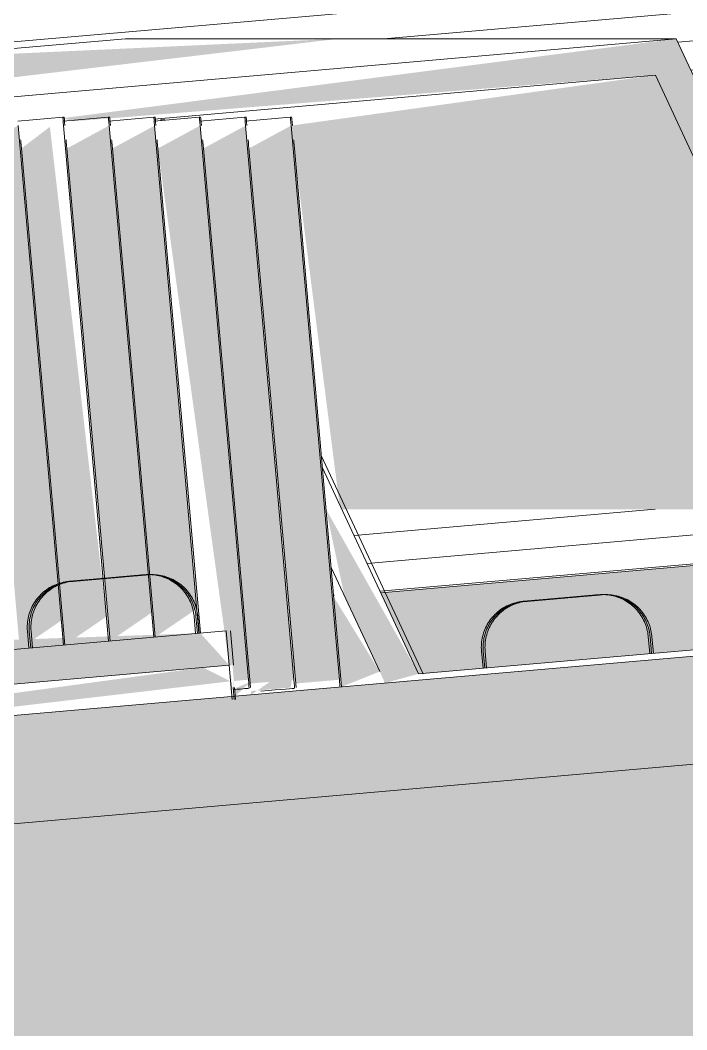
# Model space of a CAD drawing. Header units: millimetres. Extents: x -4612930 to -4329258, y -1064 to 30311.
# Drawn here: x -4376211.9 to -4376153.8, y 16772.5 to 16860.6 of the extents above; entities that cross this region are included whole.
import ezdxf

# ---------------------------------------------------------------- set-up
doc = ezdxf.new("R2010")
doc.units = ezdxf.units.MM
for name, color, linetype, lineweight in [('A-ROOF', 132, 'Continuous', 5), ('A-ROOF-PATT', 132, 'Continuous', 5), ('Q-SPCQ', 91, 'Continuous', 5)]:
    doc.layers.add(name, color=color, linetype=linetype, lineweight=lineweight)

# ---------------------------------------------------------------- blocks, each defined once
blk = doc.blocks.new('Static Line_Sayfa_Metal Deck_Pan Mount - Up to 15 _ pitch - Max 2 Users-1865617-NORTH EAST')
at = {"layer": 'Q-SPCQ'}
for points in [[(4322943.887, 16851.154), (4323009.854, 16858.965), (4322970.66, 16857.162), (4322969.651, 16854.467), (4322943.867, 16851.385)], [(4323054.999, 16817.941), (4323058.167, 16818.219), (4323039.239, 16858.966), (4322985.737, 16852.038), (4322986.664, 16851.772), (4323037.414, 16855.794), (4323041.801, 16846.351)], [(4323010.073, 16817.94), (4323054.999, 16817.941), (4323037.414, 16855.794), (4323005.636, 16851.385), (4323009.854, 16818.41)]]:
    blk.add_hatch(color=256, dxfattribs=at).paths.add_polyline_path(points)
for p, q in [((4323039.239, 16858.966), (4322957.976, 16851.829)), ((4322970.66, 16857.162), (4322991.194, 16858.965)), ((4323039.239, 16858.966), (4322991.194, 16858.965)), ((4323058.167, 16818.219), (4323039.239, 16858.966)), ((4322993.684, 16851.954), (4323037.414, 16855.794)), ((4323037.414, 16855.794), (4323054.999, 16817.941))]:
    blk.add_line(p, q, dxfattribs=at)
blk = doc.blocks.new('Static Line_Sayfa_Metal Deck_Pan Mount - Up to 15 _ pitch - Max 2 Users-1847625-NORTH EAST')
at = {"layer": 'Q-SPCQ'}
for points in [[(4322734.253, 16781.069), (4322779.685, 16787.241), (4322792.877, 16836.477), (4322933.703, 16846.965), (4322957.239, 16800.578), (4323000.237, 16804.34), (4322997.725, 16807.132), (4322956.268, 16805.673), (4322933.276, 16851.772), (4322789.918, 16837.026), (4322776.728, 16787.797), (4322733.991, 16784.058)], [(4322981.972, 16805.753), (4322985.593, 16808.229), (4322981.825, 16851.385), (4322978.147, 16849.393), (4322981.834, 16807.329)], [(4322989.849, 16806.443), (4322993.47, 16808.915), (4322989.762, 16851.385), (4322986.083, 16849.393), (4322989.771, 16807.329)], [(4322993.787, 16806.787), (4322997.409, 16809.259), (4322993.731, 16851.385), (4322990.052, 16849.393), (4322993.739, 16807.329)], [(4323000.65, 16802.96), (4323001.917, 16803.071), (4322997.699, 16851.385), (4322994.02, 16849.393), (4323000.238, 16804.324), (4323000.529, 16804.34)], [(4323002.079, 16802.738), (4323005.886, 16803.071), (4323001.667, 16851.385), (4322997.988, 16849.393), (4323002.067, 16802.866)], [(4323006.047, 16802.738), (4323009.854, 16803.071), (4323005.636, 16851.385), (4323001.957, 16849.393), (4323006.036, 16802.866)], [(4322985.91, 16806.098), (4322989.532, 16808.572), (4322984.603, 16851.281), (4322982.115, 16849.393), (4322985.803, 16807.329)], [(4323013.832, 16802.78), (4323016.765, 16803.59), (4323008.683, 16817.94), (4323010.288, 16810.381), (4323013.365, 16803.782)], [(4322997.596, 16807.12), (4322997.538, 16809.27), (4322997.578, 16807.329)], [(4322985.781, 16806.087), (4322985.723, 16808.24), (4322985.672, 16807.329)], [(4322989.719, 16806.431), (4322989.661, 16808.583), (4322989.641, 16807.329)], [(4322993.657, 16806.776), (4322993.599, 16808.927), (4322993.609, 16807.329)], [(4322955.647, 16797.689), (4323000.36, 16802.935), (4322997.949, 16804.14), (4322955.586, 16798.387), (4322955.646, 16797.698)], [(4323002.164, 16801.759), (4323005.904, 16804.374), (4323005.606, 16802.388), (4323002.136, 16802.085)], [(4323009.909, 16802.437), (4323009.854, 16804.578), (4323009.901, 16802.532)], [(4323000.476, 16801.612), (4323000.484, 16803.59), (4323000.417, 16802.282)], [(4323000.656, 16801.627), (4323000.65, 16802.96), (4323000.597, 16802.297)], [(4323000.766, 16801.637), (4323002.067, 16802.866), (4323000.707, 16802.307)]]:
    blk.add_hatch(color=256, dxfattribs=at).paths.add_polyline_path(points)
for p, q in [((4322985.729, 16852.133), (4322981.792, 16851.788)), ((4322981.825, 16851.385), (4322985.78, 16806.087)), ((4322985.844, 16852.133), (4322985.729, 16852.133)), ((4322989.697, 16852.133), (4322985.76, 16851.788)), ((4322985.794, 16851.385), (4322989.719, 16806.431)), ((4322989.812, 16852.133), (4322989.697, 16852.133)), ((4322993.666, 16852.133), (4322989.729, 16851.788)), ((4322989.762, 16851.385), (4322993.657, 16806.776)), ((4322993.781, 16852.133), (4322993.666, 16852.133)), ((4322997.634, 16852.133), (4322993.697, 16851.788)), ((4322993.731, 16851.385), (4322997.595, 16807.12)), ((4322994.239, 16851.898), (4322994.621, 16851.898)), ((4322997.749, 16852.133), (4322997.634, 16852.133)), ((4323001.603, 16852.133), (4322997.665, 16851.788)), ((4322997.699, 16851.385), (4323001.917, 16803.071)), ((4323001.718, 16852.133), (4323001.603, 16852.133)), ((4323005.571, 16852.133), (4323001.634, 16851.788)), ((4323001.667, 16851.385), (4323005.886, 16803.071)), ((4323005.686, 16852.133), (4323005.571, 16852.133)), ((4323005.636, 16851.385), (4323009.854, 16803.071)), ((4322982.115, 16849.393), (4322985.91, 16806.098)), ((4322986.083, 16849.393), (4322989.849, 16806.443)), ((4322990.052, 16849.393), (4322993.787, 16806.787)), ((4322994.02, 16849.393), (4322997.725, 16807.132)), ((4322997.988, 16849.393), (4323002.109, 16802.388)), ((4323001.957, 16849.393), (4323006.078, 16802.388)), ((4323005.925, 16849.393), (4323010.041, 16802.449)), ((4323008.272, 16822.623), (4323017.144, 16803.596)), ((4323016.765, 16803.59), (4323008.361, 16821.613)), ((4323009.127, 16812.871), (4323013.365, 16803.782)), ((4322997.316, 16807.093), (4322997.185, 16808.587)), ((4322997.475, 16807.093), (4322997.344, 16808.587)), ((4322997.634, 16807.093), (4322997.504, 16808.587)), ((4322999.975, 16807.329), (4322957.239, 16803.59)), ((4322982.644, 16807.315), (4322982.775, 16805.821)), ((4322982.804, 16807.315), (4322982.934, 16805.821)), ((4322982.963, 16807.315), (4322983.094, 16805.821)), ((4323000.237, 16804.34), (4322999.975, 16807.329)), ((4323000.358, 16807.329), (4323000.619, 16804.34)), ((4323059.501, 16807.329), (4323016.765, 16803.59)), ((4323036.917, 16805.35), (4323036.787, 16806.844)), ((4323037.077, 16805.35), (4323036.946, 16806.844)), ((4323037.236, 16805.35), (4323037.105, 16806.844)), ((4323022.246, 16805.572), (4323022.377, 16804.078)), ((4323022.406, 16805.572), (4323022.536, 16804.078)), ((4323022.565, 16805.572), (4323022.696, 16804.078)), ((4322955.408, 16800.418), (4323000.237, 16804.34)), ((4322955.408, 16800.418), (4323000.237, 16804.34)), ((4323000.237, 16804.34), (4323000.498, 16801.351)), ((4323000.589, 16802.388), (4323000.68, 16801.351)), ((4323000.791, 16801.351), (4323000.7, 16802.388)), ((4323001.982, 16802.323), (4323001.956, 16802.323)), ((4323005.95, 16802.323), (4323005.924, 16802.323))]:
    blk.add_line(p, q, dxfattribs=at)
at = {"layer": 'Q-SPCQ', "flags": 128}
for points in [[(4322986.283, 16811.649), (4322986.291, 16811.649), (4322986.304, 16811.651), (4322986.322, 16811.652), (4322986.346, 16811.654), (4322986.375, 16811.657), (4322986.408, 16811.66), (4322986.447, 16811.663), (4322986.491, 16811.667), (4322986.54, 16811.671), (4322986.593, 16811.676), (4322986.652, 16811.681), (4322986.715, 16811.686), (4322986.782, 16811.692), (4322986.854, 16811.699), (4322986.931, 16811.705), (4322987.011, 16811.712), (4322987.096, 16811.72), (4322987.185, 16811.728), (4322987.277, 16811.736), (4322987.373, 16811.744), (4322987.473, 16811.753), (4322987.576, 16811.762), (4322987.682, 16811.771), (4322987.791, 16811.781), (4322987.903, 16811.79), (4322988.017, 16811.8), (4322988.135, 16811.811), (4322988.254, 16811.821), (4322988.375, 16811.832), (4322988.499, 16811.842), (4322988.624, 16811.853), (4322988.751, 16811.865), (4322988.879, 16811.876), (4322989.008, 16811.887), (4322989.137, 16811.898), (4322989.268, 16811.91), (4322989.399, 16811.921), (4322989.531, 16811.933), (4322989.568, 16811.936)], [(4322989.564, 16811.936), (4322989.432, 16811.925), (4322989.301, 16811.913), (4322989.17, 16811.902), (4322989.04, 16811.89), (4322988.911, 16811.879), (4322988.783, 16811.868), (4322988.656, 16811.857), (4322988.53, 16811.846), (4322988.406, 16811.835), (4322988.284, 16811.824), (4322988.164, 16811.814), (4322988.047, 16811.803), (4322987.932, 16811.793), (4322987.819, 16811.783), (4322987.709, 16811.774), (4322987.602, 16811.764), (4322987.498, 16811.755), (4322987.398, 16811.746), (4322987.301, 16811.738), (4322987.208, 16811.73), (4322987.118, 16811.722), (4322987.032, 16811.714), (4322986.951, 16811.707), (4322986.873, 16811.701), (4322986.8, 16811.694), (4322986.731, 16811.688), (4322986.667, 16811.683), (4322986.608, 16811.677), (4322986.553, 16811.673), (4322986.503, 16811.668), (4322986.458, 16811.664), (4322986.418, 16811.661), (4322986.383, 16811.658), (4322986.353, 16811.655), (4322986.328, 16811.653), (4322986.308, 16811.651), (4322986.294, 16811.65), (4322986.285, 16811.649)], [(4322986.442, 16811.649), (4322986.45, 16811.649), (4322986.463, 16811.651), (4322986.482, 16811.652), (4322986.505, 16811.654), (4322986.534, 16811.657), (4322986.568, 16811.66), (4322986.607, 16811.663), (4322986.65, 16811.667), (4322986.699, 16811.671), (4322986.753, 16811.676), (4322986.811, 16811.681), (4322986.874, 16811.686), (4322986.942, 16811.692), (4322987.014, 16811.699), (4322987.09, 16811.705), (4322987.171, 16811.712), (4322987.255, 16811.72), (4322987.344, 16811.728), (4322987.436, 16811.736), (4322987.532, 16811.744), (4322987.632, 16811.753), (4322987.735, 16811.762), (4322987.841, 16811.771), (4322987.95, 16811.781), (4322988.062, 16811.79), (4322988.177, 16811.8), (4322988.294, 16811.811), (4322988.413, 16811.821), (4322988.535, 16811.832), (4322988.658, 16811.842), (4322988.783, 16811.853), (4322988.91, 16811.865), (4322989.038, 16811.876), (4322989.167, 16811.887), (4322989.297, 16811.898), (4322989.427, 16811.91), (4322989.559, 16811.921), (4322989.69, 16811.933), (4322989.728, 16811.936)], [(4322989.723, 16811.936), (4322989.592, 16811.925), (4322989.46, 16811.913), (4322989.33, 16811.902), (4322989.2, 16811.89), (4322989.07, 16811.879), (4322988.942, 16811.868), (4322988.815, 16811.857), (4322988.69, 16811.846), (4322988.566, 16811.835), (4322988.444, 16811.824), (4322988.324, 16811.814), (4322988.206, 16811.803), (4322988.091, 16811.793), (4322987.978, 16811.783), (4322987.868, 16811.774), (4322987.761, 16811.764), (4322987.658, 16811.755), (4322987.557, 16811.746), (4322987.46, 16811.738), (4322987.367, 16811.73), (4322987.277, 16811.722), (4322987.192, 16811.714), (4322987.11, 16811.707), (4322987.033, 16811.701), (4322986.959, 16811.694), (4322986.891, 16811.688), (4322986.827, 16811.683), (4322986.767, 16811.677), (4322986.712, 16811.673), (4322986.662, 16811.668), (4322986.617, 16811.664), (4322986.577, 16811.661), (4322986.542, 16811.658), (4322986.512, 16811.655), (4322986.487, 16811.653), (4322986.468, 16811.651), (4322986.453, 16811.65), (4322986.444, 16811.649)], [(4322986.602, 16811.649), (4322986.61, 16811.649), (4322986.623, 16811.651), (4322986.641, 16811.652), (4322986.665, 16811.654), (4322986.693, 16811.657), (4322986.727, 16811.66), (4322986.766, 16811.663), (4322986.81, 16811.667), (4322986.859, 16811.671), (4322986.912, 16811.676), (4322986.971, 16811.681), (4322987.034, 16811.686), (4322987.101, 16811.692), (4322987.173, 16811.699), (4322987.249, 16811.705), (4322987.33, 16811.712), (4322987.415, 16811.72), (4322987.503, 16811.728), (4322987.596, 16811.736), (4322987.692, 16811.744), (4322987.791, 16811.753), (4322987.894, 16811.762), (4322988, 16811.771), (4322988.11, 16811.781), (4322988.222, 16811.79), (4322988.336, 16811.8), (4322988.453, 16811.811), (4322988.573, 16811.821), (4322988.694, 16811.832), (4322988.818, 16811.842), (4322988.943, 16811.853), (4322989.069, 16811.865), (4322989.197, 16811.876), (4322989.326, 16811.887), (4322989.456, 16811.898), (4322989.587, 16811.91), (4322989.718, 16811.921), (4322989.849, 16811.933), (4322989.887, 16811.936)], [(4322989.882, 16811.936), (4322989.751, 16811.925), (4322989.62, 16811.913), (4322989.489, 16811.902), (4322989.359, 16811.89), (4322989.23, 16811.879), (4322989.101, 16811.868), (4322988.975, 16811.857), (4322988.849, 16811.846), (4322988.725, 16811.835), (4322988.603, 16811.824), (4322988.483, 16811.814), (4322988.365, 16811.803), (4322988.25, 16811.793), (4322988.138, 16811.783), (4322988.028, 16811.774), (4322987.921, 16811.764), (4322987.817, 16811.755), (4322987.717, 16811.746), (4322987.62, 16811.738), (4322987.526, 16811.73), (4322987.437, 16811.722), (4322987.351, 16811.714), (4322987.269, 16811.707), (4322987.192, 16811.701), (4322987.119, 16811.694), (4322987.05, 16811.688), (4322986.986, 16811.683), (4322986.926, 16811.677), (4322986.872, 16811.673), (4322986.822, 16811.668), (4322986.777, 16811.664), (4322986.737, 16811.661), (4322986.701, 16811.658), (4322986.671, 16811.655), (4322986.647, 16811.653), (4322986.627, 16811.651), (4322986.613, 16811.65), (4322986.603, 16811.649)], [(4322992.849, 16812.223), (4322992.841, 16812.223), (4322992.828, 16812.221), (4322992.809, 16812.22), (4322992.786, 16812.218), (4322992.757, 16812.215), (4322992.723, 16812.212), (4322992.685, 16812.209), (4322992.641, 16812.205), (4322992.592, 16812.201), (4322992.538, 16812.196), (4322992.48, 16812.191), (4322992.417, 16812.186), (4322992.35, 16812.18), (4322992.278, 16812.173), (4322992.201, 16812.167), (4322992.121, 16812.16), (4322992.036, 16812.152), (4322991.947, 16812.145), (4322991.855, 16812.136), (4322991.759, 16812.128), (4322991.659, 16812.119), (4322991.556, 16812.11), (4322991.45, 16812.101), (4322991.341, 16812.092), (4322991.229, 16812.082), (4322991.114, 16812.072), (4322990.997, 16812.061), (4322990.878, 16812.051), (4322990.756, 16812.04), (4322990.633, 16812.03), (4322990.508, 16812.019), (4322990.381, 16812.008), (4322990.253, 16811.996), (4322990.124, 16811.985), (4322989.994, 16811.974), (4322989.864, 16811.962), (4322989.733, 16811.951), (4322989.601, 16811.939), (4322989.564, 16811.936)], [(4322989.568, 16811.936), (4322989.7, 16811.948), (4322989.831, 16811.959), (4322989.962, 16811.97), (4322990.092, 16811.982), (4322990.221, 16811.993), (4322990.349, 16812.004), (4322990.476, 16812.015), (4322990.602, 16812.026), (4322990.725, 16812.037), (4322990.847, 16812.048), (4322990.967, 16812.058), (4322991.085, 16812.069), (4322991.2, 16812.079), (4322991.313, 16812.089), (4322991.423, 16812.098), (4322991.53, 16812.108), (4322991.634, 16812.117), (4322991.734, 16812.126), (4322991.831, 16812.134), (4322991.924, 16812.142), (4322992.014, 16812.15), (4322992.1, 16812.158), (4322992.181, 16812.165), (4322992.259, 16812.172), (4322992.332, 16812.178), (4322992.401, 16812.184), (4322992.465, 16812.19), (4322992.524, 16812.195), (4322992.579, 16812.2), (4322992.629, 16812.204), (4322992.674, 16812.208), (4322992.714, 16812.211), (4322992.749, 16812.214), (4322992.779, 16812.217), (4322992.804, 16812.219), (4322992.824, 16812.221), (4322992.838, 16812.222), (4322992.847, 16812.223)], [(4322993.008, 16812.223), (4322993, 16812.223), (4322992.987, 16812.221), (4322992.969, 16812.22), (4322992.945, 16812.218), (4322992.917, 16812.215), (4322992.883, 16812.212), (4322992.844, 16812.209), (4322992.8, 16812.205), (4322992.751, 16812.201), (4322992.698, 16812.196), (4322992.64, 16812.191), (4322992.577, 16812.186), (4322992.509, 16812.18), (4322992.437, 16812.173), (4322992.361, 16812.167), (4322992.28, 16812.16), (4322992.195, 16812.152), (4322992.107, 16812.145), (4322992.014, 16812.136), (4322991.918, 16812.128), (4322991.819, 16812.119), (4322991.716, 16812.11), (4322991.61, 16812.101), (4322991.5, 16812.092), (4322991.388, 16812.082), (4322991.274, 16812.072), (4322991.157, 16812.061), (4322991.037, 16812.051), (4322990.916, 16812.04), (4322990.792, 16812.03), (4322990.667, 16812.019), (4322990.541, 16812.008), (4322990.413, 16811.996), (4322990.284, 16811.985), (4322990.154, 16811.974), (4322990.023, 16811.962), (4322989.892, 16811.951), (4322989.761, 16811.939), (4322989.723, 16811.936)], [(4322989.728, 16811.936), (4322989.859, 16811.948), (4322989.99, 16811.959), (4322990.121, 16811.97), (4322990.251, 16811.982), (4322990.38, 16811.993), (4322990.509, 16812.004), (4322990.635, 16812.015), (4322990.761, 16812.026), (4322990.885, 16812.037), (4322991.007, 16812.048), (4322991.127, 16812.058), (4322991.245, 16812.069), (4322991.36, 16812.079), (4322991.472, 16812.089), (4322991.582, 16812.098), (4322991.689, 16812.108), (4322991.793, 16812.117), (4322991.893, 16812.126), (4322991.99, 16812.134), (4322992.084, 16812.142), (4322992.173, 16812.15), (4322992.259, 16812.158), (4322992.341, 16812.165), (4322992.418, 16812.172), (4322992.491, 16812.178), (4322992.56, 16812.184), (4322992.624, 16812.19), (4322992.684, 16812.195), (4322992.738, 16812.2), (4322992.788, 16812.204), (4322992.833, 16812.208), (4322992.874, 16812.211), (4322992.909, 16812.214), (4322992.939, 16812.217), (4322992.963, 16812.219), (4322992.983, 16812.221), (4322992.997, 16812.222), (4322993.007, 16812.223)], [(4322993.168, 16812.223), (4322993.16, 16812.223), (4322993.147, 16812.221), (4322993.128, 16812.22), (4322993.105, 16812.218), (4322993.076, 16812.215), (4322993.042, 16812.212), (4322993.003, 16812.209), (4322992.96, 16812.205), (4322992.911, 16812.201), (4322992.857, 16812.196), (4322992.799, 16812.191), (4322992.736, 16812.186), (4322992.668, 16812.18), (4322992.596, 16812.173), (4322992.52, 16812.167), (4322992.439, 16812.16), (4322992.355, 16812.152), (4322992.266, 16812.145), (4322992.174, 16812.136), (4322992.078, 16812.128), (4322991.978, 16812.119), (4322991.875, 16812.11), (4322991.769, 16812.101), (4322991.66, 16812.092), (4322991.548, 16812.082), (4322991.433, 16812.072), (4322991.316, 16812.061), (4322991.197, 16812.051), (4322991.075, 16812.04), (4322990.952, 16812.03), (4322990.827, 16812.019), (4322990.7, 16812.008), (4322990.572, 16811.996), (4322990.443, 16811.985), (4322990.313, 16811.974), (4322990.183, 16811.962), (4322990.051, 16811.951), (4322989.92, 16811.939), (4322989.882, 16811.936)], [(4322989.887, 16811.936), (4322990.018, 16811.948), (4322990.15, 16811.959), (4322990.28, 16811.97), (4322990.41, 16811.982), (4322990.54, 16811.993), (4322990.668, 16812.004), (4322990.795, 16812.015), (4322990.92, 16812.026), (4322991.044, 16812.037), (4322991.166, 16812.048), (4322991.286, 16812.058), (4322991.404, 16812.069), (4322991.519, 16812.079), (4322991.632, 16812.089), (4322991.742, 16812.098), (4322991.849, 16812.108), (4322991.952, 16812.117), (4322992.053, 16812.126), (4322992.15, 16812.134), (4322992.243, 16812.142), (4322992.333, 16812.15), (4322992.418, 16812.158), (4322992.5, 16812.165), (4322992.577, 16812.172), (4322992.651, 16812.178), (4322992.719, 16812.184), (4322992.783, 16812.19), (4322992.843, 16812.195), (4322992.898, 16812.2), (4322992.948, 16812.204), (4322992.993, 16812.208), (4322993.033, 16812.211), (4322993.068, 16812.214), (4322993.098, 16812.217), (4322993.123, 16812.219), (4322993.142, 16812.221), (4322993.157, 16812.222), (4322993.166, 16812.223)], [(4322992.851, 16812.223), (4322993.011, 16812.234), (4322993.171, 16812.239), (4322993.331, 16812.237), (4322993.491, 16812.228), (4322993.65, 16812.213), (4322993.809, 16812.192), (4322993.966, 16812.165), (4322994.123, 16812.131), (4322994.278, 16812.091), (4322994.431, 16812.045), (4322994.582, 16811.992), (4322994.731, 16811.934), (4322994.877, 16811.87), (4322995.021, 16811.8), (4322995.162, 16811.724), (4322995.3, 16811.643), (4322995.435, 16811.556), (4322995.565, 16811.464), (4322995.693, 16811.367), (4322995.816, 16811.265), (4322995.935, 16811.158), (4322996.049, 16811.046), (4322996.159, 16810.93), (4322996.264, 16810.81), (4322996.365, 16810.685), (4322996.46, 16810.557), (4322996.55, 16810.424), (4322996.635, 16810.289), (4322996.714, 16810.15), (4322996.788, 16810.008), (4322996.856, 16809.863), (4322996.918, 16809.715), (4322996.974, 16809.565), (4322997.024, 16809.413), (4322997.068, 16809.26), (4322997.105, 16809.104), (4322997.137, 16808.947), (4322997.162, 16808.789), (4322997.181, 16808.63), (4322997.185, 16808.587)], [(4322993.011, 16812.223), (4322993.17, 16812.234), (4322993.33, 16812.239), (4322993.49, 16812.237), (4322993.65, 16812.228), (4322993.809, 16812.213), (4322993.968, 16812.192), (4322994.126, 16812.165), (4322994.282, 16812.131), (4322994.437, 16812.091), (4322994.59, 16812.045), (4322994.741, 16811.992), (4322994.89, 16811.934), (4322995.037, 16811.87), (4322995.181, 16811.8), (4322995.322, 16811.724), (4322995.459, 16811.643), (4322995.594, 16811.556), (4322995.725, 16811.464), (4322995.852, 16811.367), (4322995.975, 16811.265), (4322996.094, 16811.158), (4322996.209, 16811.046), (4322996.319, 16810.93), (4322996.424, 16810.81), (4322996.524, 16810.685), (4322996.619, 16810.557), (4322996.71, 16810.424), (4322996.794, 16810.289), (4322996.873, 16810.15), (4322996.947, 16810.008), (4322997.015, 16809.863), (4322997.077, 16809.715), (4322997.133, 16809.565), (4322997.183, 16809.413), (4322997.227, 16809.26), (4322997.265, 16809.104), (4322997.296, 16808.947), (4322997.321, 16808.789), (4322997.34, 16808.63), (4322997.344, 16808.587)], [(4322993.17, 16812.223), (4322993.33, 16812.234), (4322993.49, 16812.239), (4322993.65, 16812.237), (4322993.809, 16812.228), (4322993.969, 16812.213), (4322994.127, 16812.192), (4322994.285, 16812.165), (4322994.441, 16812.131), (4322994.596, 16812.091), (4322994.749, 16812.045), (4322994.901, 16811.992), (4322995.05, 16811.934), (4322995.196, 16811.87), (4322995.34, 16811.8), (4322995.481, 16811.724), (4322995.619, 16811.643), (4322995.753, 16811.556), (4322995.884, 16811.464), (4322996.011, 16811.367), (4322996.134, 16811.265), (4322996.253, 16811.158), (4322996.368, 16811.046), (4322996.478, 16810.93), (4322996.583, 16810.81), (4322996.683, 16810.685), (4322996.779, 16810.557), (4322996.869, 16810.424), (4322996.954, 16810.289), (4322997.033, 16810.15), (4322997.106, 16810.008), (4322997.174, 16809.863), (4322997.236, 16809.715), (4322997.292, 16809.565), (4322997.342, 16809.413), (4322997.386, 16809.26), (4322997.424, 16809.104), (4322997.456, 16808.947), (4322997.481, 16808.789), (4322997.5, 16808.63), (4322997.504, 16808.587)], [(4322982.644, 16807.315), (4322982.634, 16807.475), (4322982.629, 16807.635), (4322982.631, 16807.795), (4322982.64, 16807.954), (4322982.655, 16808.114), (4322982.676, 16808.272), (4322982.703, 16808.43), (4322982.737, 16808.586), (4322982.777, 16808.741), (4322982.823, 16808.894), (4322982.875, 16809.046), (4322982.934, 16809.195), (4322982.998, 16809.341), (4322983.068, 16809.485), (4322983.144, 16809.626), (4322983.225, 16809.764), (4322983.311, 16809.898), (4322983.403, 16810.029), (4322983.501, 16810.156), (4322983.603, 16810.279), (4322983.71, 16810.398), (4322983.822, 16810.513), (4322983.938, 16810.623), (4322984.058, 16810.728), (4322984.183, 16810.829), (4322984.311, 16810.924), (4322984.444, 16811.014), (4322984.579, 16811.099), (4322984.718, 16811.178), (4322984.86, 16811.251), (4322985.005, 16811.319), (4322985.153, 16811.381), (4322985.302, 16811.437), (4322985.454, 16811.487), (4322985.608, 16811.531), (4322985.764, 16811.569), (4322985.921, 16811.601), (4322986.079, 16811.626), (4322986.238, 16811.645), (4322986.281, 16811.649)], [(4322982.804, 16807.315), (4322982.793, 16807.475), (4322982.789, 16807.635), (4322982.791, 16807.795), (4322982.799, 16807.954), (4322982.814, 16808.114), (4322982.835, 16808.272), (4322982.863, 16808.43), (4322982.896, 16808.586), (4322982.936, 16808.741), (4322982.983, 16808.894), (4322983.035, 16809.046), (4322983.093, 16809.195), (4322983.157, 16809.341), (4322983.227, 16809.485), (4322983.303, 16809.626), (4322983.384, 16809.764), (4322983.471, 16809.898), (4322983.563, 16810.029), (4322983.66, 16810.156), (4322983.762, 16810.279), (4322983.869, 16810.398), (4322983.981, 16810.513), (4322984.097, 16810.623), (4322984.218, 16810.728), (4322984.342, 16810.829), (4322984.471, 16810.924), (4322984.603, 16811.014)], [(4322982.963, 16807.315), (4322982.952, 16807.475), (4322982.948, 16807.635), (4322982.95, 16807.795), (4322982.958, 16807.954), (4322982.973, 16808.114), (4322982.994, 16808.272), (4322983.022, 16808.43), (4322983.056, 16808.586), (4322983.096, 16808.741), (4322983.142, 16808.894), (4322983.194, 16809.046), (4322983.252, 16809.195), (4322983.317, 16809.341), (4322983.387, 16809.485), (4322983.462, 16809.626), (4322983.543, 16809.764), (4322983.63, 16809.898), (4322983.722, 16810.029), (4322983.819, 16810.156), (4322983.922, 16810.279), (4322984.029, 16810.398), (4322984.14, 16810.513), (4322984.256, 16810.623), (4322984.377, 16810.728), (4322984.502, 16810.829), (4322984.63, 16810.924), (4322984.762, 16811.014), (4322984.898, 16811.099), (4322985.037, 16811.178), (4322985.179, 16811.251), (4322985.324, 16811.319), (4322985.471, 16811.381), (4322985.621, 16811.437), (4322985.773, 16811.487), (4322985.927, 16811.531), (4322986.082, 16811.569), (4322986.239, 16811.601), (4322986.397, 16811.626), (4322986.556, 16811.645), (4322986.599, 16811.649)], [(4322984.603, 16811.014), (4322984.739, 16811.099), (4322984.878, 16811.178), (4322985.02, 16811.251), (4322985.165, 16811.319), (4322985.312, 16811.381), (4322985.462, 16811.437), (4322985.614, 16811.487), (4322985.768, 16811.531), (4322985.923, 16811.569), (4322986.08, 16811.601), (4322986.238, 16811.626), (4322986.397, 16811.645), (4322986.44, 16811.649)], [(4323025.885, 16809.906), (4323025.893, 16809.906), (4323025.906, 16809.908), (4323025.924, 16809.909), (4323025.948, 16809.911), (4323025.977, 16809.914), (4323026.01, 16809.917), (4323026.049, 16809.92), (4323026.093, 16809.924), (4323026.142, 16809.928), (4323026.195, 16809.933), (4323026.254, 16809.938), (4323026.317, 16809.943), (4323026.384, 16809.949), (4323026.456, 16809.956), (4323026.533, 16809.962), (4323026.613, 16809.969), (4323026.698, 16809.977), (4323026.786, 16809.984), (4323026.879, 16809.993), (4323026.975, 16810.001), (4323027.075, 16810.01), (4323027.177, 16810.019), (4323027.284, 16810.028), (4323027.393, 16810.037), (4323027.505, 16810.047), (4323027.619, 16810.057), (4323027.736, 16810.068), (4323027.856, 16810.078), (4323027.977, 16810.089), (4323028.101, 16810.099), (4323028.226, 16810.11), (4323028.353, 16810.121), (4323028.48, 16810.133), (4323028.609, 16810.144), (4323028.739, 16810.155), (4323028.87, 16810.167), (4323029.001, 16810.178), (4323029.132, 16810.19), (4323029.17, 16810.193)], [(4323029.166, 16810.193), (4323029.034, 16810.181), (4323028.903, 16810.17), (4323028.772, 16810.159), (4323028.642, 16810.147), (4323028.513, 16810.136), (4323028.385, 16810.125), (4323028.258, 16810.113), (4323028.132, 16810.102), (4323028.008, 16810.092), (4323027.886, 16810.081), (4323027.766, 16810.07), (4323027.649, 16810.06), (4323027.533, 16810.05), (4323027.421, 16810.04), (4323027.311, 16810.031), (4323027.204, 16810.021), (4323027.1, 16810.012), (4323027, 16810.003), (4323026.903, 16809.995), (4323026.809, 16809.987), (4323026.72, 16809.979), (4323026.634, 16809.971), (4323026.553, 16809.964), (4323026.475, 16809.957), (4323026.402, 16809.951), (4323026.333, 16809.945), (4323026.269, 16809.939), (4323026.21, 16809.934), (4323026.155, 16809.929), (4323026.105, 16809.925), (4323026.06, 16809.921), (4323026.02, 16809.918), (4323025.985, 16809.914), (4323025.955, 16809.912), (4323025.93, 16809.91), (4323025.91, 16809.908), (4323025.896, 16809.907), (4323025.887, 16809.906)], [(4323026.044, 16809.906), (4323026.052, 16809.906), (4323026.065, 16809.908), (4323026.084, 16809.909), (4323026.107, 16809.911), (4323026.136, 16809.914), (4323026.17, 16809.917), (4323026.209, 16809.92), (4323026.252, 16809.924), (4323026.301, 16809.928), (4323026.355, 16809.933), (4323026.413, 16809.938), (4323026.476, 16809.943), (4323026.544, 16809.949), (4323026.616, 16809.956), (4323026.692, 16809.962), (4323026.773, 16809.969), (4323026.857, 16809.977), (4323026.946, 16809.984), (4323027.038, 16809.993), (4323027.134, 16810.001), (4323027.234, 16810.01), (4323027.337, 16810.019), (4323027.443, 16810.028), (4323027.552, 16810.037), (4323027.664, 16810.047), (4323027.779, 16810.057), (4323027.896, 16810.068), (4323028.015, 16810.078), (4323028.137, 16810.089), (4323028.26, 16810.099), (4323028.385, 16810.11), (4323028.512, 16810.121), (4323028.64, 16810.133), (4323028.769, 16810.144), (4323028.899, 16810.155), (4323029.029, 16810.167), (4323029.16, 16810.178), (4323029.292, 16810.19), (4323029.33, 16810.193)], [(4323029.325, 16810.193), (4323029.194, 16810.181), (4323029.062, 16810.17), (4323028.932, 16810.159), (4323028.802, 16810.147), (4323028.672, 16810.136), (4323028.544, 16810.125), (4323028.417, 16810.113), (4323028.292, 16810.102), (4323028.168, 16810.092), (4323028.046, 16810.081), (4323027.926, 16810.07), (4323027.808, 16810.06), (4323027.693, 16810.05), (4323027.58, 16810.04), (4323027.47, 16810.031), (4323027.363, 16810.021), (4323027.26, 16810.012), (4323027.159, 16810.003), (4323027.062, 16809.995), (4323026.969, 16809.987), (4323026.879, 16809.979), (4323026.794, 16809.971), (4323026.712, 16809.964), (4323026.634, 16809.957), (4323026.561, 16809.951), (4323026.493, 16809.945), (4323026.429, 16809.939), (4323026.369, 16809.934), (4323026.314, 16809.929), (4323026.264, 16809.925), (4323026.219, 16809.921), (4323026.179, 16809.918), (4323026.144, 16809.914), (4323026.114, 16809.912), (4323026.089, 16809.91), (4323026.07, 16809.908), (4323026.055, 16809.907), (4323026.046, 16809.906)], [(4323026.204, 16809.906), (4323026.212, 16809.906), (4323026.225, 16809.908), (4323026.243, 16809.909), (4323026.267, 16809.911), (4323026.295, 16809.914), (4323026.329, 16809.917), (4323026.368, 16809.92), (4323026.412, 16809.924), (4323026.46, 16809.928), (4323026.514, 16809.933), (4323026.572, 16809.938), (4323026.635, 16809.943), (4323026.703, 16809.949), (4323026.775, 16809.956), (4323026.851, 16809.962), (4323026.932, 16809.969), (4323027.017, 16809.977), (4323027.105, 16809.984), (4323027.198, 16809.993), (4323027.294, 16810.001), (4323027.393, 16810.01), (4323027.496, 16810.019), (4323027.602, 16810.028), (4323027.711, 16810.037), (4323027.823, 16810.047), (4323027.938, 16810.057), (4323028.055, 16810.068), (4323028.175, 16810.078), (4323028.296, 16810.089), (4323028.419, 16810.099), (4323028.545, 16810.11), (4323028.671, 16810.121), (4323028.799, 16810.133), (4323028.928, 16810.144), (4323029.058, 16810.155), (4323029.189, 16810.167), (4323029.32, 16810.178), (4323029.451, 16810.19), (4323029.489, 16810.193)], [(4323029.484, 16810.193), (4323029.353, 16810.181), (4323029.222, 16810.17), (4323029.091, 16810.159), (4323028.961, 16810.147), (4323028.832, 16810.136), (4323028.703, 16810.125), (4323028.576, 16810.113), (4323028.451, 16810.102), (4323028.327, 16810.092), (4323028.205, 16810.081), (4323028.085, 16810.07), (4323027.967, 16810.06), (4323027.852, 16810.05), (4323027.739, 16810.04), (4323027.63, 16810.031), (4323027.523, 16810.021), (4323027.419, 16810.012), (4323027.318, 16810.003), (4323027.222, 16809.995), (4323027.128, 16809.987), (4323027.039, 16809.979), (4323026.953, 16809.971), (4323026.871, 16809.964), (4323026.794, 16809.957), (4323026.721, 16809.951), (4323026.652, 16809.945), (4323026.588, 16809.939), (4323026.528, 16809.934), (4323026.474, 16809.929), (4323026.424, 16809.925), (4323026.379, 16809.921), (4323026.338, 16809.918), (4323026.303, 16809.914), (4323026.273, 16809.912), (4323026.249, 16809.91), (4323026.229, 16809.908), (4323026.214, 16809.907), (4323026.205, 16809.906)], [(4323032.451, 16810.48), (4323032.443, 16810.479), (4323032.43, 16810.478), (4323032.411, 16810.477), (4323032.388, 16810.475), (4323032.359, 16810.472), (4323032.325, 16810.469), (4323032.287, 16810.466), (4323032.243, 16810.462), (4323032.194, 16810.458), (4323032.14, 16810.453), (4323032.082, 16810.448), (4323032.019, 16810.442), (4323031.951, 16810.437), (4323031.879, 16810.43), (4323031.803, 16810.424), (4323031.723, 16810.417), (4323031.638, 16810.409), (4323031.549, 16810.401), (4323031.457, 16810.393), (4323031.361, 16810.385), (4323031.261, 16810.376), (4323031.158, 16810.367), (4323031.052, 16810.358), (4323030.943, 16810.348), (4323030.831, 16810.339), (4323030.716, 16810.329), (4323030.599, 16810.318), (4323030.48, 16810.308), (4323030.358, 16810.297), (4323030.235, 16810.286), (4323030.11, 16810.276), (4323029.983, 16810.264), (4323029.855, 16810.253), (4323029.726, 16810.242), (4323029.596, 16810.231), (4323029.466, 16810.219), (4323029.335, 16810.208), (4323029.203, 16810.196), (4323029.166, 16810.193)], [(4323029.17, 16810.193), (4323029.302, 16810.204), (4323029.433, 16810.216), (4323029.563, 16810.227), (4323029.694, 16810.239), (4323029.823, 16810.25), (4323029.951, 16810.261), (4323030.078, 16810.272), (4323030.204, 16810.283), (4323030.327, 16810.294), (4323030.449, 16810.305), (4323030.569, 16810.315), (4323030.687, 16810.326), (4323030.802, 16810.336), (4323030.915, 16810.346), (4323031.025, 16810.355), (4323031.132, 16810.365), (4323031.236, 16810.374), (4323031.336, 16810.382), (4323031.433, 16810.391), (4323031.526, 16810.399), (4323031.616, 16810.407), (4323031.702, 16810.414), (4323031.783, 16810.422), (4323031.861, 16810.428), (4323031.934, 16810.435), (4323032.002, 16810.441), (4323032.067, 16810.446), (4323032.126, 16810.452), (4323032.181, 16810.456), (4323032.231, 16810.461), (4323032.276, 16810.465), (4323032.316, 16810.468), (4323032.351, 16810.471), (4323032.381, 16810.474), (4323032.406, 16810.476), (4323032.426, 16810.478), (4323032.44, 16810.479), (4323032.449, 16810.48)], [(4323032.61, 16810.48), (4323032.602, 16810.479), (4323032.589, 16810.478), (4323032.571, 16810.477), (4323032.547, 16810.475), (4323032.519, 16810.472), (4323032.485, 16810.469), (4323032.446, 16810.466), (4323032.402, 16810.462), (4323032.353, 16810.458), (4323032.3, 16810.453), (4323032.241, 16810.448), (4323032.178, 16810.442), (4323032.111, 16810.437), (4323032.039, 16810.43), (4323031.962, 16810.424), (4323031.882, 16810.417), (4323031.797, 16810.409), (4323031.709, 16810.401), (4323031.616, 16810.393), (4323031.52, 16810.385), (4323031.421, 16810.376), (4323031.318, 16810.367), (4323031.211, 16810.358), (4323031.102, 16810.348), (4323030.99, 16810.339), (4323030.876, 16810.329), (4323030.759, 16810.318), (4323030.639, 16810.308), (4323030.518, 16810.297), (4323030.394, 16810.286), (4323030.269, 16810.276), (4323030.143, 16810.264), (4323030.015, 16810.253), (4323029.886, 16810.242), (4323029.756, 16810.231), (4323029.625, 16810.219), (4323029.494, 16810.208), (4323029.363, 16810.196), (4323029.325, 16810.193)], [(4323029.33, 16810.193), (4323029.461, 16810.204), (4323029.592, 16810.216), (4323029.723, 16810.227), (4323029.853, 16810.239), (4323029.982, 16810.25), (4323030.11, 16810.261), (4323030.237, 16810.272), (4323030.363, 16810.283), (4323030.487, 16810.294), (4323030.609, 16810.305), (4323030.729, 16810.315), (4323030.846, 16810.326), (4323030.962, 16810.336), (4323031.074, 16810.346), (4323031.184, 16810.355), (4323031.291, 16810.365), (4323031.395, 16810.374), (4323031.495, 16810.382), (4323031.592, 16810.391), (4323031.686, 16810.399), (4323031.775, 16810.407), (4323031.861, 16810.414), (4323031.943, 16810.422), (4323032.02, 16810.428), (4323032.093, 16810.435), (4323032.162, 16810.441), (4323032.226, 16810.446), (4323032.285, 16810.452), (4323032.34, 16810.456), (4323032.39, 16810.461), (4323032.435, 16810.465), (4323032.475, 16810.468), (4323032.51, 16810.471), (4323032.54, 16810.474), (4323032.565, 16810.476), (4323032.585, 16810.478), (4323032.599, 16810.479), (4323032.609, 16810.48)], [(4323032.769, 16810.48), (4323032.762, 16810.479), (4323032.748, 16810.478), (4323032.73, 16810.477), (4323032.707, 16810.475), (4323032.678, 16810.472), (4323032.644, 16810.469), (4323032.605, 16810.466), (4323032.561, 16810.462), (4323032.513, 16810.458), (4323032.459, 16810.453), (4323032.401, 16810.448), (4323032.338, 16810.442), (4323032.27, 16810.437), (4323032.198, 16810.43), (4323032.122, 16810.424), (4323032.041, 16810.417), (4323031.957, 16810.409), (4323031.868, 16810.401), (4323031.776, 16810.393), (4323031.679, 16810.385), (4323031.58, 16810.376), (4323031.477, 16810.367), (4323031.371, 16810.358), (4323031.262, 16810.348), (4323031.15, 16810.339), (4323031.035, 16810.329), (4323030.918, 16810.318), (4323030.799, 16810.308), (4323030.677, 16810.297), (4323030.554, 16810.286), (4323030.429, 16810.276), (4323030.302, 16810.264), (4323030.174, 16810.253), (4323030.045, 16810.242), (4323029.915, 16810.231), (4323029.784, 16810.219), (4323029.653, 16810.208), (4323029.522, 16810.196), (4323029.484, 16810.193)], [(4323029.489, 16810.193), (4323029.62, 16810.204), (4323029.751, 16810.216), (4323029.882, 16810.227), (4323030.012, 16810.239), (4323030.142, 16810.25), (4323030.27, 16810.261), (4323030.397, 16810.272), (4323030.522, 16810.283), (4323030.646, 16810.294), (4323030.768, 16810.305), (4323030.888, 16810.315), (4323031.006, 16810.326), (4323031.121, 16810.336), (4323031.234, 16810.346), (4323031.344, 16810.355), (4323031.45, 16810.365), (4323031.554, 16810.374), (4323031.655, 16810.382), (4323031.752, 16810.391), (4323031.845, 16810.399), (4323031.935, 16810.407), (4323032.02, 16810.414), (4323032.102, 16810.422), (4323032.179, 16810.428), (4323032.252, 16810.435), (4323032.321, 16810.441), (4323032.385, 16810.446), (4323032.445, 16810.452), (4323032.5, 16810.456), (4323032.55, 16810.461), (4323032.595, 16810.465), (4323032.635, 16810.468), (4323032.67, 16810.471), (4323032.7, 16810.474), (4323032.725, 16810.476), (4323032.744, 16810.478), (4323032.759, 16810.479), (4323032.768, 16810.48)], [(4323032.453, 16810.48), (4323032.613, 16810.491), (4323032.773, 16810.495), (4323032.933, 16810.493), (4323033.093, 16810.485), (4323033.252, 16810.47), (4323033.411, 16810.449), (4323033.568, 16810.422), (4323033.725, 16810.388), (4323033.879, 16810.348), (4323034.033, 16810.302), (4323034.184, 16810.249), (4323034.333, 16810.191), (4323034.479, 16810.127), (4323034.623, 16810.057), (4323034.764, 16809.981), (4323034.902, 16809.9), (4323035.036, 16809.813), (4323035.167, 16809.721), (4323035.294, 16809.624), (4323035.418, 16809.522), (4323035.537, 16809.415), (4323035.651, 16809.303), (4323035.761, 16809.187), (4323035.866, 16809.067), (4323035.967, 16808.942), (4323036.062, 16808.813), (4323036.152, 16808.681), (4323036.237, 16808.545), (4323036.316, 16808.406), (4323036.39, 16808.264), (4323036.457, 16808.12), (4323036.519, 16807.972), (4323036.576, 16807.822), (4323036.626, 16807.67), (4323036.67, 16807.516), (4323036.707, 16807.361), (4323036.739, 16807.204), (4323036.764, 16807.046), (4323036.783, 16806.887), (4323036.787, 16806.844)], [(4323032.613, 16810.48), (4323032.772, 16810.491), (4323032.932, 16810.495), (4323033.092, 16810.493), (4323033.252, 16810.485), (4323033.411, 16810.47), (4323033.57, 16810.449), (4323033.727, 16810.422), (4323033.884, 16810.388), (4323034.039, 16810.348), (4323034.192, 16810.302), (4323034.343, 16810.249), (4323034.492, 16810.191), (4323034.639, 16810.127), (4323034.783, 16810.057), (4323034.924, 16809.981), (4323035.061, 16809.9), (4323035.196, 16809.813), (4323035.327, 16809.721), (4323035.454, 16809.624), (4323035.577, 16809.522), (4323035.696, 16809.415), (4323035.81, 16809.303), (4323035.92, 16809.187), (4323036.026, 16809.067), (4323036.126, 16808.942), (4323036.221, 16808.813), (4323036.311, 16808.681), (4323036.396, 16808.545), (4323036.475, 16808.406), (4323036.549, 16808.264), (4323036.617, 16808.12), (4323036.679, 16807.972), (4323036.735, 16807.822), (4323036.785, 16807.67), (4323036.829, 16807.516), (4323036.867, 16807.361), (4323036.898, 16807.204), (4323036.923, 16807.046), (4323036.942, 16806.887), (4323036.946, 16806.844)], [(4323032.772, 16810.48), (4323032.932, 16810.491), (4323033.092, 16810.495), (4323033.252, 16810.493), (4323033.411, 16810.485), (4323033.571, 16810.47), (4323033.729, 16810.449), (4323033.887, 16810.422), (4323034.043, 16810.388), (4323034.198, 16810.348), (4323034.351, 16810.302), (4323034.503, 16810.249), (4323034.652, 16810.191), (4323034.798, 16810.127), (4323034.942, 16810.057), (4323035.083, 16809.981), (4323035.221, 16809.9), (4323035.355, 16809.813), (4323035.486, 16809.721), (4323035.613, 16809.624), (4323035.736, 16809.522), (4323035.855, 16809.415), (4323035.97, 16809.303), (4323036.08, 16809.187), (4323036.185, 16809.067), (4323036.285, 16808.942), (4323036.381, 16808.813), (4323036.471, 16808.681), (4323036.555, 16808.545), (4323036.635, 16808.406), (4323036.708, 16808.264), (4323036.776, 16808.12), (4323036.838, 16807.972), (4323036.894, 16807.822), (4323036.944, 16807.67), (4323036.988, 16807.516), (4323037.026, 16807.361), (4323037.057, 16807.204), (4323037.083, 16807.046), (4323037.101, 16806.887), (4323037.105, 16806.844)], [(4323022.246, 16805.572), (4323022.236, 16805.732), (4323022.231, 16805.892), (4323022.233, 16806.052), (4323022.242, 16806.211), (4323022.256, 16806.371), (4323022.278, 16806.529), (4323022.305, 16806.687), (4323022.339, 16806.843), (4323022.379, 16806.998), (4323022.425, 16807.151), (4323022.477, 16807.303), (4323022.536, 16807.452), (4323022.6, 16807.598), (4323022.67, 16807.742), (4323022.745, 16807.883), (4323022.827, 16808.021), (4323022.913, 16808.155), (4323023.005, 16808.286), (4323023.103, 16808.413), (4323023.205, 16808.536), (4323023.312, 16808.655), (4323023.423, 16808.77), (4323023.54, 16808.88), (4323023.66, 16808.985), (4323023.785, 16809.085), (4323023.913, 16809.181), (4323024.045, 16809.271), (4323024.181, 16809.356), (4323024.32, 16809.435), (4323024.462, 16809.508), (4323024.607, 16809.576), (4323024.755, 16809.638), (4323024.904, 16809.694), (4323025.056, 16809.744), (4323025.21, 16809.788), (4323025.366, 16809.826), (4323025.523, 16809.857), (4323025.681, 16809.883), (4323025.839, 16809.901), (4323025.882, 16809.905)], [(4323022.406, 16805.572), (4323022.395, 16805.732), (4323022.39, 16805.892), (4323022.393, 16806.052), (4323022.401, 16806.211), (4323022.416, 16806.371), (4323022.437, 16806.529), (4323022.464, 16806.687), (4323022.498, 16806.843), (4323022.538, 16806.998), (4323022.584, 16807.151), (4323022.637, 16807.303), (4323022.695, 16807.452), (4323022.759, 16807.598), (4323022.829, 16807.742), (4323022.905, 16807.883), (4323022.986, 16808.021), (4323023.073, 16808.155), (4323023.165, 16808.286), (4323023.262, 16808.413), (4323023.364, 16808.536), (4323023.471, 16808.655), (4323023.583, 16808.77), (4323023.699, 16808.88), (4323023.819, 16808.985), (4323023.944, 16809.085), (4323024.073, 16809.181), (4323024.205, 16809.271), (4323024.34, 16809.356), (4323024.479, 16809.435), (4323024.622, 16809.508), (4323024.766, 16809.576), (4323024.914, 16809.638), (4323025.064, 16809.694), (4323025.216, 16809.744), (4323025.37, 16809.788), (4323025.525, 16809.826), (4323025.682, 16809.857), (4323025.84, 16809.883), (4323025.999, 16809.901), (4323026.042, 16809.905)], [(4323022.565, 16805.572), (4323022.554, 16805.732), (4323022.55, 16805.892), (4323022.552, 16806.052), (4323022.56, 16806.211), (4323022.575, 16806.371), (4323022.596, 16806.529), (4323022.624, 16806.687), (4323022.658, 16806.843), (4323022.698, 16806.998), (4323022.744, 16807.151), (4323022.796, 16807.303), (4323022.854, 16807.452), (4323022.918, 16807.598), (4323022.988, 16807.742), (4323023.064, 16807.883), (4323023.145, 16808.021), (4323023.232, 16808.155), (4323023.324, 16808.286), (4323023.421, 16808.413), (4323023.523, 16808.536), (4323023.63, 16808.655), (4323023.742, 16808.77), (4323023.858, 16808.88), (4323023.979, 16808.985), (4323024.103, 16809.085), (4323024.232, 16809.181), (4323024.364, 16809.271), (4323024.5, 16809.356), (4323024.639, 16809.435), (4323024.781, 16809.508), (4323024.926, 16809.576), (4323025.073, 16809.638), (4323025.223, 16809.694), (4323025.375, 16809.744), (4323025.529, 16809.788), (4323025.684, 16809.826), (4323025.841, 16809.857), (4323025.999, 16809.883), (4323026.158, 16809.901), (4323026.201, 16809.905)]]:
    blk.add_lwpolyline(points, dxfattribs=at)
at = {"layer": 'Q-SPCQ'}
for centre, major_axis, ratio, start_param, end_param in [((4322985.816, 16851.137), (-0.087, 0.996), 0.00069, 0, 1.318576), ((4322985.931, 16851.137), (-0.087, 0.996), 0.00069, 4.964488, 6.283124), ((4322989.785, 16851.137), (-0.087, 0.996), 0.00069, 0, 1.318576), ((4322989.9, 16851.137), (-0.087, 0.996), 0.00069, 4.964488, 6.283123), ((4322993.753, 16851.137), (-0.087, 0.996), 0.00069, 0, 1.318576), ((4322993.868, 16851.137), (-0.087, 0.996), 0.00069, 4.964488, 6.283126), ((4322997.721, 16851.137), (-0.087, 0.996), 0.00069, 0, 1.318576), ((4322997.836, 16851.137), (-0.087, 0.996), 0.00069, 4.964488, 6.283125), ((4323001.69, 16851.137), (-0.087, 0.996), 0.00069, 0, 1.318576), ((4323001.805, 16851.137), (-0.087, 0.996), 0.00069, 4.964488, 6.283125), ((4323005.658, 16851.137), (-0.087, 0.996), 0.00069, 0, 1.318576), ((4323005.773, 16851.137), (-0.087, 0.996), 0.00069, 4.964488, 6.283125), ((4322982.136, 16849.144), (-0.087, 0.996), 0.00069, 4.964488, 6.283125), ((4322986.104, 16849.144), (-0.087, 0.996), 0.00069, 4.964488, 6.283125), ((4322990.073, 16849.144), (-0.087, 0.996), 0.00069, 4.964488, 6.283125), ((4322994.041, 16849.144), (-0.087, 0.996), 0.00069, 4.964488, 6.283125), ((4322998.01, 16849.144), (-0.087, 0.996), 0.00069, 4.964488, 6.283125), ((4323001.978, 16849.144), (-0.087, 0.996), 0.00069, 4.964488, 6.283125), ((4323005.946, 16849.144), (-0.087, 0.996), 0.00069, 4.964488, 6.283125), ((4323001.895, 16803.319), (-0.087, 0.996), 0.00069, 3.141593, 4.460169), ((4323005.863, 16803.319), (-0.087, 0.996), 0.00069, 3.141593, 4.460169), ((4323009.832, 16803.319), (-0.087, 0.996), 0.00069, 3.581078, 4.460169), ((4322991.994, 16801.452), (9.962, 0.872), 0.00006, 0.00069, 0.524289), ((4322995.962, 16801.452), (9.962, 0.872), 0.00006, 0.00069, 0.786088)]:
    blk.add_ellipse(centre, major_axis=major_axis, ratio=ratio, start_param=start_param, end_param=end_param, dxfattribs=at)
blk = doc.blocks.new('Roof Gutters3 - Roof Gutters-1885272-NORTH EAST')
at = {"layer": 'A-ROOF'}
blk.add_hatch(color=256, dxfattribs=at).paths.add_polyline_path([(4312743.46, 15437.032), (4332576.852, 17171.403), (4332641.231, 17165.802), (4332679.435, 17620.185), (4332571.797, 17629.585), (4312703.909, 15891.311), (4312723.911, 15661.566), (4312744.456, 15661.566), (4312744.001, 15656.566), (4312724.347, 15656.566), (4312739.467, 15482.898)])
blk.add_line((4332571.896, 17629.594), (4312703.909, 15891.311), dxfattribs=at)

msp = doc.modelspace()

# ---------------------------------------------------------------- hatches: boundary and pattern name
at = {"layer": 'A-ROOF'}
h = msp.add_hatch(color=256, dxfattribs=at)
h.paths.add_polyline_path([(-4386496.086, 15900), (-4386426.633, 15900.232), (-4386366.379, 15905.483), (-4386366.2, 15911.582), (-4376459.497, 16778.995), (-4376459.386, 16784.106), (-4376684.519, 16766.726), (-4386496.086, 15911.582)])
h.paths.add_polyline_path([(-4348270.255, 16052.302), (-4348270.255, 16066.212), (-4356666.478, 16797.998), (-4356665.079, 16792.777), (-4356622.343, 16789.038), (-4356622.343, 16783.015), (-4348283.821, 16053.489)])
h.paths.add_polyline_path([(-4356668.75, 16787.075), (-4356669.534, 16792.777), (-4356671.039, 16798.396), (-4356682.61, 16797.565), (-4356684.927, 16791.597), (-4356683.03, 16791.336), (-4356681.229, 16788.167), (-4356678.716, 16787.947)])
h.paths.add_polyline_path([(-4376183.891, 16802.449), (-4376180.566, 16803.782), (-4376184.579, 16810.3), (-4376183.945, 16803.071)])
h.paths.add_polyline_path([(-4376177.167, 16803.59), (-4366820.316, 17622.098), (-4366809.016, 17625.683), (-4366513.209, 17651.365), (-4366178.096, 17620.05), (-4366175.415, 17618.8), (-4357103.996, 16825.154), (-4357102.417, 16831.039), (-4357068.141, 16828.143), (-4357068.675, 16833.052), (-4366496.117, 17654.714), (-4369276.231, 17412.409), (-4376180.463, 16810.658), (-4376177.516, 16804.34)])
msp.add_hatch(color=256, dxfattribs=at).paths.add_polyline_path([(-4386366.379, 15902.154), (-4366619.228, 17629.399), (-4366513.209, 17621.964), (-4366514.497, 17648.439), (-4386366.379, 15911.566), (-4386366.379, 15904.704)])
at = {"layer": 'A-ROOF-PATT'}
h = msp.add_hatch(dxfattribs=at)
h.set_pattern_fill('FP_163', color=256, style=0, pattern_type=2)
h.set_pattern_definition([(4.981, (-8927779.1346, -385739.019), (0.0097379167, 2.5354203988), [])])
h.paths.add_polyline_path([(-4377741.122, 16841.744), (-4377528.064, 16858.427), (-4377523.649, 16818.171), (-4377738.362, 16800.74), (-4377740.874, 16840.121)])
h.paths.add_polyline_path([(-4386496.086, 15911.582), (-4376435.155, 16788.502), (-4376438.834, 16834.637), (-4376356.073, 16843.424), (-4376354.744, 16848.459), (-4376351.925, 16850.484), (-4376351.031, 16855.879), (-4376341.42, 16857.508), (-4376342.376, 16859.813), (-4376345.795, 16859.514), (-4376349.328, 16863.361), (-4376344.096, 16867.524), (-4376340.756, 16867.524), (-4376340.313, 16868.57), (-4376331.763, 16870.715), (-4376323.132, 16866.472), (-4376320.847, 16867.077), (-4376319.858, 16867.123), (-4376316.879, 16867.077), (-4376315.89, 16867.123), (-4376312.911, 16867.077), (-4376311.921, 16867.123), (-4376308.942, 16867.077), (-4376307.953, 16867.123), (-4376304.974, 16867.077), (-4376303.304, 16871.026), (-4376304.667, 16875.821), (-4376308.679, 16875.47), (-4376312.652, 16921.628), (-4376308.326, 16922.064), (-4376309.57, 16927.676), (-4376305.812, 16929.044), (-4376307.279, 16917.511), (-4376304.362, 16917.503), (-4376303.067, 16917.532), (-4376300.394, 16917.503), (-4376299.099, 16917.532), (-4376296.426, 16917.503), (-4376295.13, 16917.532), (-4376292.457, 16917.503), (-4376291.162, 16917.532), (-4376288.489, 16917.503), (-4376287.193, 16917.532), (-4376284.52, 16917.503), (-4376283.225, 16917.532), (-4376280.552, 16917.503), (-4376279.257, 16917.532), (-4376276.584, 16917.503), (-4376275.288, 16917.532), (-4376272.615, 16917.503), (-4376271.32, 16917.532), (-4376268.647, 16917.503), (-4376267.352, 16917.532), (-4376264.499, 16915.452), (-4376263.383, 16917.532), (-4376260.564, 16915.838), (-4376259.415, 16917.532), (-4376256.63, 16916.224), (-4376255.446, 16917.532), (-4376252.695, 16916.61), (-4376251.478, 16910.388), (-4376247.107, 16909.374), (-4376242.445, 16875.91), (-4376239.498, 16872.108), (-4376239.44, 16869.95), (-4376238.1, 16859.142), (-4376223.428, 16858.965), (-4376223.038, 16857.182), (-4376180.566, 16858.966), (-4376154.693, 16858.966), (-4376135.765, 16818.219), (-4376156.517, 16817.941), (-4376183.771, 16817.752), (-4376180.463, 16810.658), (-4366821.412, 17627.85), (-4369028.827, 17625.699), (-4376820.454, 16936.146), (-4376693.786, 16938.314), (-4376689.439, 16938.639), (-4376681.601, 16937.363), (-4376676.774, 16933.841), (-4376678.602, 16928.436), (-4376684.582, 16923.725), (-4376683.757, 16924.635), (-4376681.573, 16923.991), (-4376679.04, 16860.805), (-4376686.002, 16860.805), (-4376692.195, 16925.689), (-4376698.063, 16928.179), (-4376910.675, 16928.162), (-4377137.92, 16908.051), (-4377136.518, 16863.05), (-4377136.314, 16860.797), (-4377143.277, 16860.797), (-4377147.053, 16907.242), (-4377591.362, 16867.921), (-4377590.784, 16863.042), (-4377593.792, 16863.042), (-4377593.588, 16860.788), (-4377600.551, 16860.788), (-4377601.563, 16867.019), (-4377972.305, 16834.208), (-4377964.861, 16818.184), (-4377985.614, 16817.906), (-4378016.073, 16817.905), (-4378021.723, 16829.835), (-4378131.922, 16817.903), (-4378135.856, 16803.167), (-4378141.175, 16802.889), (-4378187.068, 16802.888), (-4378183.702, 16815.5), (-4388378.226, 15911.584), (-4386511.067, 15911.582)])
h.paths.add_polyline_path([(-4377281.088, 16800.748), (-4377283.543, 16841.779), (-4377070.79, 16858.436), (-4377066.375, 16818.18), (-4377269.273, 16801.786)])
h.paths.add_polyline_path([(-4376823.814, 16800.757), (-4376826.269, 16841.788), (-4376613.516, 16858.444), (-4376609.101, 16818.189), (-4376811.998, 16801.795)])
h.paths.add_polyline_path([(-4376184.579, 16810.3), (-4376184.078, 16811.312), (-4376184.805, 16812.871)])
h.paths.add_polyline_path([(-4376275.309, 16852.592), (-4376275.215, 16854.937), (-4376275.513, 16854.937)])
h.paths.add_polyline_path([(-4377646.851, 16855.412), (-4377647.495, 16862.802), (-4377626.739, 16863.102), (-4377628.274, 16856.973), (-4377646.335, 16855.449)])
h.paths.add_polyline_path([(-4377189.577, 16855.421), (-4377190.221, 16862.811), (-4377169.465, 16863.11), (-4377171, 16856.982), (-4377189.06, 16855.458)])
h.paths.add_polyline_path([(-4376732.303, 16855.429), (-4376732.947, 16862.819), (-4376712.191, 16863.119), (-4376713.726, 16856.991), (-4376731.786, 16855.467)])
h.paths.add_polyline_path([(-4376336.733, 16857.13), (-4376336.273, 16858.063), (-4376336.766, 16857.508)])
h.paths.add_polyline_path([(-4376321.009, 16857.464), (-4376321.984, 16859.514), (-4376321.013, 16857.508)])
h.paths.add_polyline_path([(-4376287.22, 16857.643), (-4376286.426, 16859.514), (-4376287.234, 16857.808)])
h.paths.add_polyline_path([(-4376283.251, 16857.643), (-4376282.309, 16857.808), (-4376283.266, 16857.808)])
h.paths.add_polyline_path([(-4376223.338, 16882.538), (-4376234.74, 16918.372), (-4376235.63, 16928.696), (-4376230.552, 16928.696), (-4376218.376, 16882.974), (-4376220.756, 16882.765)])
h.paths.add_polyline_path([(-4376232.07, 16862.719), (-4376232.07, 16903.163), (-4376223.338, 16882.538), (-4376223.038, 16862.719), (-4376223.756, 16862.719)])
h.paths.add_polyline_path([(-4377188.462, 16866.142), (-4377184.874, 16872.052), (-4377181.385, 16874.574), (-4377176.893, 16869.787), (-4377172.176, 16869.378), (-4377173.29, 16867.41), (-4377187.458, 16866.218)])
h.paths.add_polyline_path([(-4376731.188, 16866.151), (-4376727.6, 16872.06), (-4376724.111, 16874.583), (-4376719.619, 16869.796), (-4376714.902, 16869.387), (-4376716.016, 16867.419), (-4376730.184, 16866.227)])
h.paths.add_polyline_path([(-4376254.552, 16921.121), (-4376258.526, 16926.797), (-4376255.215, 16928.696), (-4376254.572, 16921.347)])
h.paths.add_polyline_path([(-4376253.532, 16921.347), (-4376254.552, 16928.647), (-4376251.478, 16925.753)])

# ---------------------------------------------------------------- linework, layer by layer
at = {"layer": 'A-ROOF'}
for p, q in [((-4376180.463, 16810.658), (-4366804.351, 17627.85)), ((-4386366.379, 15911.566), (-4366821.412, 17621.587))]:
    msp.add_line(p, q, dxfattribs=at)

# ---------------------------------------------------------------- block references
msp.add_blockref('Roof Gutters3 - Roof Gutters-1885272-NORTH EAST', (-8699193.932, 0), dxfattribs=at)
at = {"layer": 'Q-SPCQ'}
for name in ['Static Line_Sayfa_Metal Deck_Pan Mount - Up to 15 _ pitch - Max 2 Users-1865617-NORTH EAST', 'Static Line_Sayfa_Metal Deck_Pan Mount - Up to 15 _ pitch - Max 2 Users-1847625-NORTH EAST']:
    msp.add_blockref(name, (-8699193.932, 0), dxfattribs=at)

doc.saveas('drawing.dxf')
